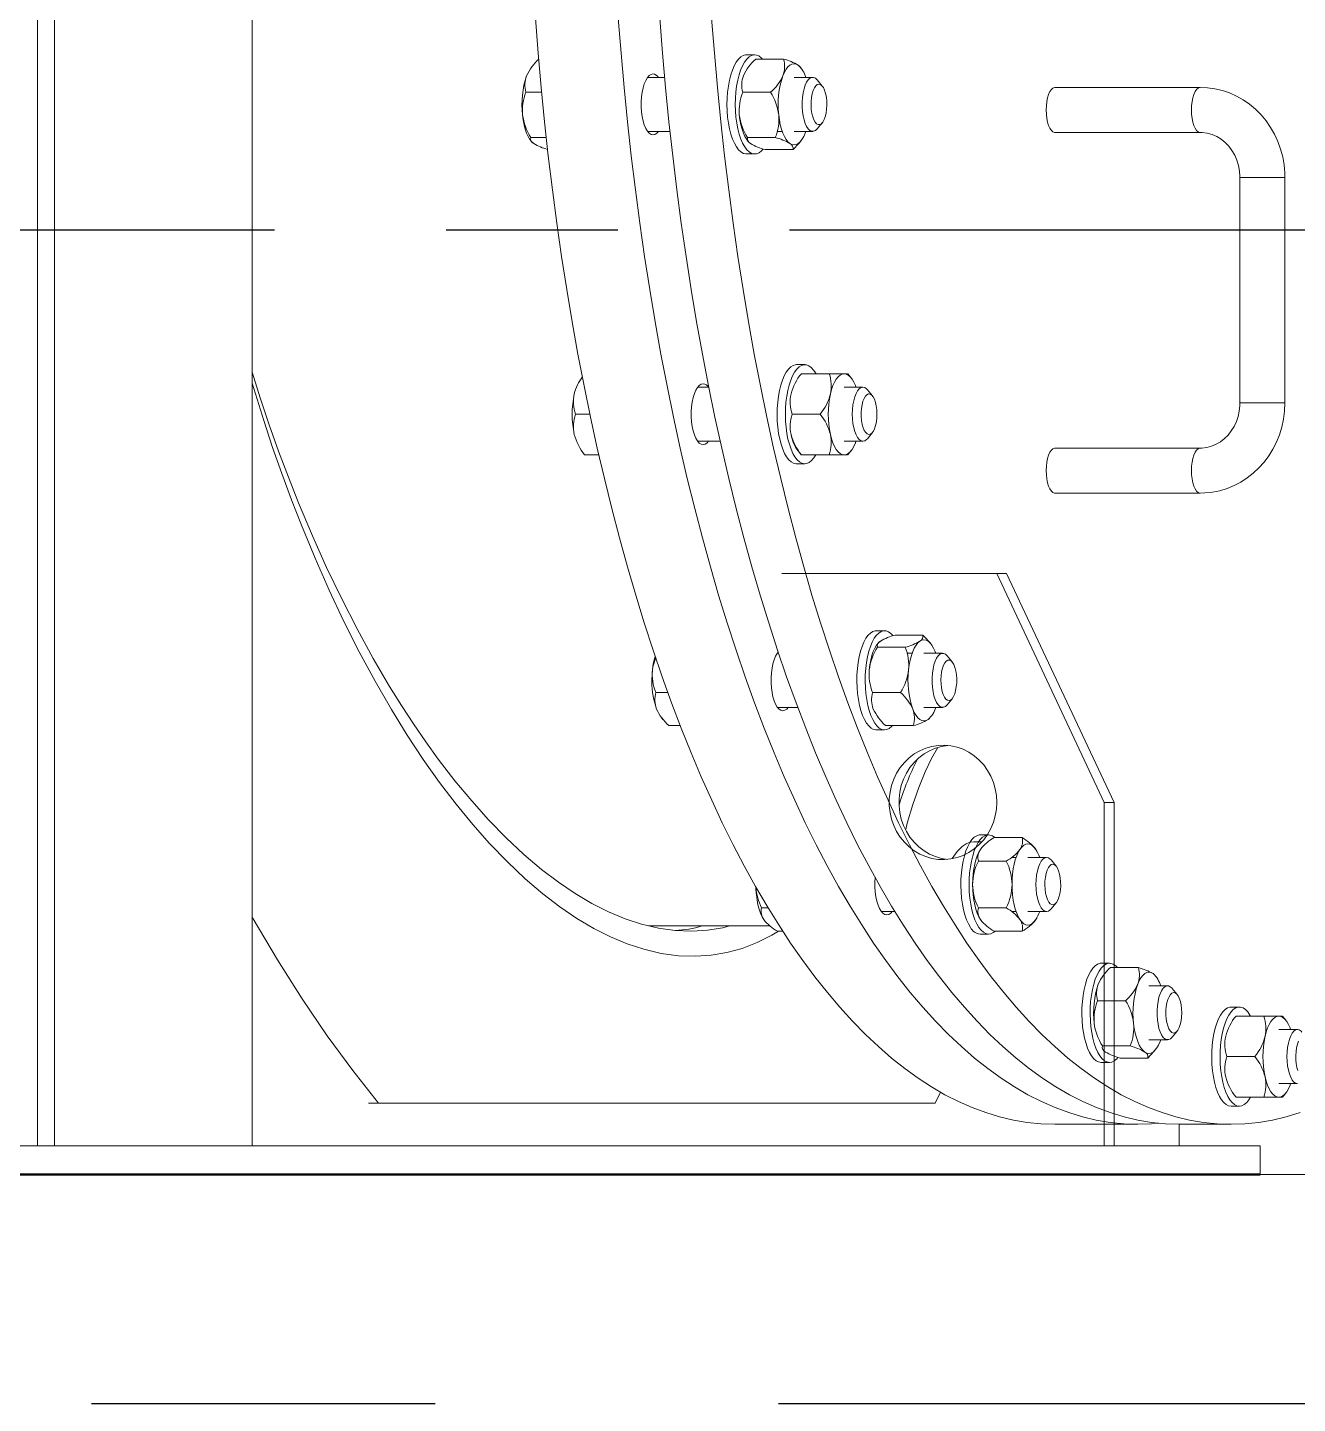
# Model space of a CAD drawing. Header units: inches. Extents: x 0 to 4731, y 0 to 1632.
# Drawn here: x 1241.56 to 1263.75, y 504.53 to 528.56 of the extents above; entities that cross this region are included whole.
import ezdxf

# ---------------------------------------------------------------- set-up
doc = ezdxf.new("R2010")
doc.units = ezdxf.units.IN
doc.header["$LTSCALE"] = 48
doc.header["$MEASUREMENT"] = 0
doc.linetypes.add('CENTER', pattern=[2, 1.25, -0.25, 0.25, -0.25])
doc.linetypes.add('PHANTOM2', pattern=[1.25, 0.625, -0.125, 0.125, -0.125, 0.125, -0.125])
for name, color, linetype, lineweight in [('AM_11', 92, 'PHANTOM2', 25), ('Equipment-AM_0', 7, 'Continuous', 50), ('Equipment-AM_7', 142, 'CENTER', 25), ('Process-AM_0', 7, 'Continuous', 50)]:
    doc.layers.add(name, color=color, linetype=linetype, lineweight=lineweight)

msp = doc.modelspace()

# ---------------------------------------------------------------- linework, layer by layer
at = {"layer": 'AM_11'}
msp.add_line((1194.680925, 504.530171), (1271.680925, 504.530171), dxfattribs=at)
at = {"layer": 'Equipment-AM_0', "lineweight": 18}
for p, q in [((1241.734212, 509.030171), (1241.734212, 652.530171)), ((1242.033203, 509.030171), (1242.033203, 652.530171)), ((1245.486133, 509.030171), (1245.486133, 652.530171)), ((1254.265281, 528.088168), (1254.120319, 528.088168)), ((1254.283443, 528.012436), (1254.770179, 528.012436)), ((1252.692582, 527.694468), (1252.394364, 527.694468)), ((1255.28001, 527.694468), (1254.953847, 527.694468)), ((1255.447499, 527.542852), (1255.358367, 527.649794)), ((1250.542386, 527.433816), (1250.270242, 527.433816)), ((1254.057358, 527.433816), (1254.544095, 527.433816)), ((1262.050121, 527.51836), (1259.513297, 527.51836)), ((1255.358367, 526.79426), (1255.447499, 526.901202)), ((1250.623381, 526.643407), (1250.352995, 526.643407)), ((1252.394364, 526.749586), (1252.786256, 526.749586)), ((1254.140111, 526.643407), (1254.626847, 526.643407)), ((1254.658945, 526.749586), (1254.747461, 526.749586)), ((1254.953847, 526.749586), (1255.28001, 526.749586)), ((1255.160233, 526.749586), (1255.149642, 526.720927)), ((1255.149642, 526.720927), (1255.158057, 526.749586)), ((1259.513297, 526.730958), (1262.050121, 526.730958)), ((1250.360629, 526.580377), (1250.369505, 526.569727)), ((1254.147745, 526.580377), (1254.158294, 526.56772)), ((1254.163689, 526.562785), (1254.193615, 526.537512)), ((1254.448949, 526.431618), (1254.935685, 526.431618)), ((1254.935685, 526.431618), (1255.036156, 526.539748)), ((1255.036941, 526.539053), (1255.071383, 526.580377)), ((1254.120319, 526.355885), (1254.265281, 526.355885)), ((1262.743631, 525.943557), (1262.743631, 522.006549)), ((1262.9835, 525.943557), (1262.743631, 525.943557)), ((1263.531032, 525.943557), (1262.9835, 525.943557)), ((1263.531032, 522.006549), (1263.531032, 525.943557)), ((1255.141245, 522.67584), (1254.996284, 522.67584)), ((1255.082294, 522.51836), (1255.56903, 522.51836)), ((1255.56903, 522.51836), (1255.829812, 522.51836)), ((1255.829812, 522.51836), (1255.886903, 522.51836)), ((1255.947347, 522.451348), (1255.891496, 522.51836)), ((1253.464792, 522.282139), (1253.270329, 522.282139)), ((1256.155975, 522.282139), (1255.829812, 522.282139)), ((1256.323464, 522.130523), (1256.234332, 522.237465)), ((1251.387336, 521.809698), (1251.135312, 521.809698)), ((1254.922428, 521.809698), (1255.409164, 521.809698)), ((1262.9835, 522.006549), (1262.743631, 522.006549)), ((1263.531032, 522.006549), (1262.9835, 522.006549)), ((1253.270329, 521.337257), (1253.664143, 521.337257)), ((1255.829812, 521.337257), (1256.155975, 521.337257)), ((1256.234332, 521.381931), (1256.323464, 521.488873)), ((1251.543011, 521.101037), (1251.295178, 521.101037)), ((1255.02371, 521.168048), (1255.079561, 521.101037)), ((1255.082294, 521.101037), (1255.56903, 521.101037)), ((1255.829812, 521.101037), (1255.56903, 521.101037)), ((1255.887968, 521.101037), (1255.829812, 521.101037)), ((1255.891496, 521.101037), (1255.947347, 521.168048)), ((1262.050121, 521.219147), (1259.513297, 521.219147)), ((1254.996284, 520.943557), (1255.141245, 520.943557)), ((1259.513297, 520.431745), (1262.050121, 520.431745)), ((1258.494884, 519.030171), (1254.738397, 519.030171)), ((1260.374126, 515.030171), (1258.494884, 519.030171)), ((1258.494884, 519.030171), (1258.665993, 519.030171)), ((1260.545235, 515.030171), (1258.665993, 519.030171)), ((1256.534703, 518.028168), (1256.389742, 518.028168)), ((1256.718371, 517.952435), (1257.205107, 517.952435)), ((1256.409534, 517.740646), (1256.89627, 517.740646)), ((1256.426044, 517.814326), (1256.417168, 517.803677)), ((1257.340805, 517.803677), (1257.305741, 517.845747)), ((1254.683677, 517.634467), (1254.663787, 517.634467)), ((1257.016884, 517.634467), (1256.927005, 517.634467)), ((1257.549433, 517.634467), (1257.22327, 517.634467)), ((1257.419065, 517.663126), (1257.429656, 517.634467)), ((1257.419065, 517.663126), (1257.426828, 517.634467)), ((1257.716922, 517.482851), (1257.62779, 517.589793)), ((1252.748183, 516.950237), (1252.539665, 516.950237)), ((1256.326781, 516.950237), (1256.813517, 516.950237)), ((1257.62779, 516.73426), (1257.716922, 516.841201)), ((1252.630051, 516.520376), (1252.664165, 516.479446)), ((1254.663787, 516.689585), (1255.018693, 516.689585)), ((1257.22327, 516.689585), (1257.549433, 516.689585)), ((1252.965546, 516.371617), (1252.765749, 516.371617)), ((1256.389742, 516.295885), (1256.534703, 516.295885)), ((1256.552866, 516.371617), (1257.039602, 516.371617)), ((1260.374126, 515.030171), (1260.545235, 515.030171)), ((1260.374126, 509.030171), (1260.374126, 515.030171)), ((1260.545235, 509.030171), (1260.545235, 515.030171)), ((1258.092075, 514.342671), (1258.028965, 514.334577)), ((1258.237601, 514.342671), (1258.092075, 514.342671)), ((1258.350693, 514.461884), (1258.205732, 514.461884)), ((1258.451609, 514.414034), (1258.938345, 514.414034)), ((1258.174712, 514.004888), (1258.661449, 514.004888)), ((1258.832874, 514.068183), (1258.752482, 514.068183)), ((1259.365423, 514.068183), (1259.03926, 514.068183)), ((1259.532912, 513.916567), (1259.44378, 514.023509)), ((1254.502127, 513.186596), (1254.387596, 513.186596)), ((1258.174712, 513.186596), (1258.661449, 513.186596)), ((1259.44378, 513.167976), (1259.532912, 513.274917)), ((1256.479777, 513.123301), (1256.715051, 513.123301)), ((1258.752917, 513.123301), (1258.832874, 513.123301)), ((1259.03926, 513.123301), (1259.365423, 513.123301)), ((1252.415049, 512.87269), (1254.531713, 512.87269)), ((1254.758797, 512.777451), (1254.664492, 512.777451)), ((1258.205732, 512.729601), (1258.350693, 512.729601)), ((1258.451609, 512.777451), (1258.938345, 512.777451)), ((1260.465459, 512.220024), (1260.320497, 512.220024)), ((1260.483621, 512.144292), (1260.970357, 512.144292)), ((1261.225691, 512.038397), (1261.262707, 512.005663)), ((1261.271561, 511.995533), (1261.262943, 512.005873)), ((1261.480188, 511.826323), (1261.154025, 511.826323)), ((1261.647677, 511.674708), (1261.558545, 511.781649)), ((1260.257536, 511.565672), (1260.744272, 511.565672)), ((1262.734881, 511.455368), (1262.58992, 511.455368)), ((1262.67593, 511.297887), (1263.162667, 511.297887)), ((1263.162667, 511.297887), (1263.423448, 511.297887)), ((1263.423448, 511.297887), (1263.482748, 511.297887)), ((1263.540983, 511.230876), (1263.485132, 511.297887)), ((1261.558545, 510.926116), (1261.647677, 511.033057)), ((1263.749611, 511.061667), (1263.423448, 511.061667)), ((1260.340289, 510.775263), (1260.827025, 510.775263)), ((1261.154025, 510.881442), (1261.480188, 510.881442)), ((1261.360411, 510.881442), (1261.34982, 510.852783)), ((1261.359667, 510.881442), (1261.34982, 510.852783)), ((1260.649126, 510.563473), (1261.135863, 510.563473)), ((1261.234326, 510.671647), (1261.135863, 510.563473)), ((1261.236296, 510.669922), (1261.271561, 510.712232)), ((1262.516064, 510.589226), (1263.0028, 510.589226)), ((1260.320497, 510.487741), (1260.465459, 510.487741)), ((1263.423448, 510.116785), (1263.749611, 510.116785)), ((1247.694804, 509.778202), (1247.520094, 509.778202)), ((1247.694804, 509.778202), (1257.419796, 509.778202)), ((1257.509847, 509.97021), (1257.419796, 509.778202)), ((1262.67593, 509.880564), (1263.162667, 509.880564)), ((1263.162667, 509.880564), (1263.423448, 509.880564)), ((1263.423448, 509.880564), (1263.482748, 509.880564)), ((1263.485132, 509.880564), (1263.540983, 509.947576)), ((1262.58992, 509.723084), (1262.734881, 509.723084)), ((1259.50949, 509.408123), (1260.959104, 509.408123)), ((1261.680705, 509.408125), (1261.680705, 509.030171)), ((1261.683911, 509.408123), (1262.58992, 509.408123)), ((1141.680925, 509.030171), (1263.097395, 509.030171)), ((1263.097395, 508.530171), (1263.097395, 509.030171)), ((1271.680925, 508.530171), (1263.097395, 508.530171))]:
    msp.add_line(p, q, dxfattribs=at)
at = {"layer": 'Equipment-AM_0', "lineweight": 18, "flags": 128}
for points in [[(1259.50949, 509.408123), (1259.26788, 509.416218), (1259.026436, 509.440497), (1258.785323, 509.480942), (1258.544706, 509.537527), (1258.30475, 509.610213), (1258.06562, 509.69895), (1257.82748, 509.803677), (1257.590492, 509.924322), (1257.35482, 510.060802), (1257.120624, 510.213025), (1256.888066, 510.380886), (1256.657304, 510.564269), (1256.428496, 510.763049), (1256.201801, 510.97709), (1255.977372, 511.206245), (1255.755364, 511.450357), (1255.535929, 511.709258), (1255.319217, 511.982772), (1255.105377, 512.270711), (1254.894556, 512.572878), (1254.686897, 512.889064), (1254.482543, 513.219055), (1254.281635, 513.562623), (1254.084309, 513.919533), (1253.890702, 514.289541), (1253.700945, 514.672392), (1253.51517, 515.067825), (1253.333502, 515.475569), (1253.156067, 515.895343), (1252.982987, 516.326861), (1252.81438, 516.769826), (1252.650361, 517.223936), (1252.491043, 517.688878), (1252.336535, 518.164335), (1252.186943, 518.649979), (1252.042369, 519.14548), (1251.902913, 519.650496), (1251.76867, 520.164682), (1251.639733, 520.687685), (1251.516189, 521.219147), (1251.398123, 521.758704), (1251.285616, 522.305986), (1251.178746, 522.860617), (1251.077585, 523.422218), (1250.982203, 523.990405), (1250.892665, 524.564786), (1250.809032, 525.144969), (1250.731363, 525.730557), (1250.659709, 526.321147), (1250.594121, 526.916335), (1250.534643, 527.515713), (1250.481316, 528.118871), (1250.434176, 528.725394)], [(1261.321508, 509.426339), (1261.200714, 509.416218), (1260.959104, 509.408123), (1260.717494, 509.416218), (1260.47605, 509.440497), (1260.234937, 509.480942), (1259.99432, 509.537527), (1259.754364, 509.610213), (1259.515234, 509.69895), (1259.277094, 509.803677), (1259.040106, 509.924322), (1258.804434, 510.060802), (1258.570238, 510.213025), (1258.33768, 510.380886), (1258.106918, 510.564269), (1257.87811, 510.763049), (1257.651415, 510.97709), (1257.426986, 511.206245), (1257.204978, 511.450357), (1256.985543, 511.709258), (1256.768831, 511.982772), (1256.554991, 512.270711), (1256.344169, 512.572878), (1256.136511, 512.889064), (1255.932157, 513.219055), (1255.731249, 513.562623), (1255.533923, 513.919533), (1255.340316, 514.289541), (1255.150559, 514.672392), (1254.964784, 515.067825), (1254.783116, 515.475569), (1254.605681, 515.895343), (1254.432601, 516.326861), (1254.263994, 516.769826), (1254.099975, 517.223936), (1253.940656, 517.688878), (1253.786149, 518.164335), (1253.636557, 518.649979), (1253.491983, 519.14548), (1253.352527, 519.650496), (1253.218284, 520.164682), (1253.089347, 520.687685), (1252.965803, 521.219147), (1252.847737, 521.758704), (1252.73523, 522.305986), (1252.62836, 522.860617), (1252.527199, 523.422218), (1252.431817, 523.990405), (1252.342279, 524.564786), (1252.258646, 525.144969), (1252.180977, 525.730557), (1252.109323, 526.321147), (1252.043735, 526.916335), (1251.984257, 527.515713), (1251.93093, 528.118871), (1251.88379, 528.725394)], [(1252.608597, 528.725394), (1252.655737, 528.118871), (1252.709064, 527.515713), (1252.768542, 526.916335), (1252.83413, 526.321147), (1252.905784, 525.730557), (1252.983453, 525.144969), (1253.067086, 524.564786), (1253.156624, 523.990405), (1253.252006, 523.422218), (1253.353167, 522.860617), (1253.460037, 522.305986), (1253.572544, 521.758704), (1253.69061, 521.219147), (1253.814154, 520.687685), (1253.943091, 520.164682), (1254.077334, 519.650496), (1254.21679, 519.14548), (1254.361363, 518.649979), (1254.510955, 518.164335), (1254.665463, 517.688878), (1254.824782, 517.223936), (1254.9888, 516.769826), (1255.157408, 516.326861), (1255.330488, 515.895343), (1255.507923, 515.475569), (1255.689591, 515.067825), (1255.875366, 514.672392), (1256.065123, 514.289541), (1256.25873, 513.919533), (1256.456056, 513.562623), (1256.656964, 513.219055), (1256.861318, 512.889064), (1257.068976, 512.572878), (1257.279798, 512.270711), (1257.493638, 511.982772), (1257.71035, 511.709258), (1257.929785, 511.450357), (1258.151793, 511.206245), (1258.376222, 510.97709), (1258.602917, 510.763049), (1258.831725, 510.564269), (1259.062487, 510.380886), (1259.295045, 510.213025), (1259.529241, 510.060802), (1259.764913, 509.924322), (1260.001901, 509.803677), (1260.240041, 509.69895), (1260.479171, 509.610213), (1260.719127, 509.537527), (1260.959744, 509.480942), (1261.200857, 509.440497), (1261.442301, 509.416218), (1261.683911, 509.408123)], [(1253.514606, 528.725394), (1253.561745, 528.118871), (1253.615073, 527.515713), (1253.674551, 526.916335), (1253.740139, 526.321147), (1253.811793, 525.730557), (1253.889462, 525.144969), (1253.973095, 524.564786), (1254.062633, 523.990405), (1254.158015, 523.422218), (1254.259176, 522.860617), (1254.366046, 522.305986), (1254.478553, 521.758704), (1254.596619, 521.219147), (1254.720163, 520.687685), (1254.8491, 520.164682), (1254.983343, 519.650496), (1255.122799, 519.14548), (1255.267372, 518.649979), (1255.416964, 518.164335), (1255.571472, 517.688878), (1255.73079, 517.223936), (1255.894809, 516.769826), (1256.063417, 516.326861), (1256.236497, 515.895343), (1256.413932, 515.475569), (1256.595599, 515.067825), (1256.781375, 514.672392), (1256.971131, 514.289541), (1257.164739, 513.919533), (1257.362064, 513.562623), (1257.562973, 513.219055), (1257.767326, 512.889064), (1257.974985, 512.572878), (1258.185807, 512.270711), (1258.399647, 511.982772), (1258.616359, 511.709258), (1258.835794, 511.450357), (1259.057802, 511.206245), (1259.28223, 510.97709), (1259.508926, 510.763049), (1259.737733, 510.564269), (1259.968495, 510.380886), (1260.201054, 510.213025), (1260.43525, 510.060802), (1260.670922, 509.924322), (1260.90791, 509.803677), (1261.14605, 509.69895), (1261.38518, 509.610213), (1261.625136, 509.537527), (1261.865753, 509.480942), (1262.106866, 509.440497), (1262.34831, 509.416218), (1262.58992, 509.408123), (1262.83153, 509.416218), (1263.072974, 509.440497), (1263.314087, 509.480942), (1263.554704, 509.537527), (1263.794659, 509.610213)], [(1254.120319, 528.088168), (1254.107665, 528.087563), (1254.064522, 528.076315), (1254.022295, 528.05104), (1253.981677, 528.012153), (1253.943337, 527.960292), (1253.907902, 527.896309), (1253.875955, 527.821254), (1253.84802, 527.736359), (1253.824557, 527.643019), (1253.80595, 527.542767), (1253.792505, 527.437248), (1253.784443, 527.328195), (1253.781895, 527.217399), (1253.784905, 527.106679), (1253.793422, 526.997853)], [(1254.403676, 528.012436), (1254.380463, 528.03646), (1254.338824, 528.06747), (1254.295977, 528.084598), (1254.252626, 528.087563), (1254.209483, 528.076315), (1254.167256, 528.05104), (1254.126639, 528.012153), (1254.088298, 527.960292), (1254.052863, 527.896309), (1254.020916, 527.821254), (1253.992982, 527.736359), (1253.969518, 527.643019), (1253.950911, 527.542767), (1253.937466, 527.437248), (1253.929404, 527.328195), (1253.926857, 527.217399), (1253.929867, 527.106679), (1253.938384, 526.997853)], [(1254.758052, 527.723126), (1254.785284, 527.784246), (1254.815399, 527.835746), (1254.847884, 527.876745), (1254.882181, 527.906541), (1254.917705, 527.924625), (1254.953847, 527.930688), (1254.989989, 527.924625), (1255.025513, 527.906541)], [(1252.584643, 526.749586), (1252.556935, 526.719329), (1252.523685, 526.69778), (1252.489503, 526.690531), (1252.455322, 526.69778), (1252.422072, 526.719329), (1252.390663, 526.75459), (1252.361949, 526.802602), (1252.336714, 526.862054), (1252.315647, 526.931326), (1252.299323, 527.008527), (1252.288186, 527.091552), (1252.282541, 527.178136), (1252.282541, 527.265917), (1252.288186, 527.352501), (1252.299323, 527.435526), (1252.315647, 527.512728), (1252.336714, 527.581999), (1252.361949, 527.641452), (1252.390663, 527.689464), (1252.422072, 527.724725), (1252.455322, 527.746274), (1252.489503, 527.753523), (1252.489503, 527.753523)], [(1255.101703, 527.09975), (1255.096115, 527.180851), (1255.096115, 527.263203), (1255.101703, 527.344303), (1255.112708, 527.421689), (1255.128797, 527.493008), (1255.14948, 527.556093), (1255.17413, 527.609028), (1255.201996, 527.650204), (1255.232233, 527.67837), (1255.263922, 527.69267), (1255.296099, 527.69267), (1255.327788, 527.67837), (1255.358025, 527.650204), (1255.358367, 527.649794)], [(1255.255001, 527.130319), (1255.264951, 527.063301), (1255.27997, 527.00278), (1255.29944, 526.951236), (1255.322567, 526.910778), (1255.348402, 526.883062), (1255.375889, 526.869224), (1255.403901, 526.869829), (1255.431292, 526.884854), (1255.45694, 526.913682), (1255.479797, 526.955134), (1255.498924, 527.007513), (1255.513541, 527.068674), (1255.523048, 527.136113), (1255.527056, 527.207069), (1255.525401, 527.278638), (1255.518151, 527.347889), (1255.505602, 527.411988), (1255.488268, 527.468309), (1255.46686, 527.514548), (1255.442253, 527.54881), (1255.415455, 527.569694), (1255.387562, 527.576345), (1255.359718, 527.56849), (1255.333061, 527.54645), (1255.308684, 527.511129), (1255.287583, 527.463971), (1255.270624, 527.406909), (1255.2585, 527.342277), (1255.251708, 527.272723), (1255.250525, 527.201092), (1255.255001, 527.130319)], [(1259.513297, 527.51836), (1259.505977, 527.517914), (1259.47703, 527.507262), (1259.449393, 527.482782), (1259.424066, 527.445358), (1259.401964, 527.396344), (1259.383886, 527.33751), (1259.370485, 527.270983), (1259.362245, 527.199167), (1259.359466, 527.124659)], [(1262.050108, 527.51836), (1262.042802, 527.517914), (1262.013854, 527.507262), (1261.986217, 527.482782), (1261.96089, 527.445358), (1261.938788, 527.396344), (1261.92071, 527.33751), (1261.907309, 527.270983), (1261.89907, 527.199167), (1261.89629, 527.124659)], [(1263.531032, 525.943557), (1263.528967, 526.026758), (1263.516078, 526.166931), (1263.491455, 526.305418), (1263.455278, 526.441072), (1263.407821, 526.572791), (1263.349451, 526.699503), (1263.280632, 526.820171), (1263.201918, 526.933804), (1263.11395, 527.039471), (1263.017455, 527.136307), (1262.913233, 527.223525), (1262.802152, 527.300427), (1262.685136, 527.366406), (1262.563154, 527.420959), (1262.437206, 527.463681), (1262.308313, 527.494272), (1262.177507, 527.51253), (1262.050121, 527.51836)], [(1255.358367, 526.79426), (1255.358025, 526.79385), (1255.327788, 526.765684), (1255.296099, 526.751384), (1255.263922, 526.751384), (1255.232233, 526.765684), (1255.201996, 526.79385), (1255.17413, 526.835026), (1255.14948, 526.887961), (1255.128797, 526.951046), (1255.112708, 527.022365), (1255.101703, 527.09975)], [(1259.359466, 527.124659), (1259.362245, 527.050151), (1259.370485, 526.978335), (1259.383886, 526.911808), (1259.401964, 526.852974), (1259.424066, 526.80396), (1259.449393, 526.766536), (1259.47703, 526.742056), (1259.505977, 526.731404), (1259.513297, 526.730958)], [(1261.89629, 527.124659), (1261.89907, 527.050151), (1261.907309, 526.978335), (1261.92071, 526.911808), (1261.938788, 526.852974), (1261.96089, 526.80396), (1261.986217, 526.766536), (1262.013854, 526.742056), (1262.042802, 526.731404), (1262.050056, 526.730958)], [(1250.210703, 527.038612), (1250.222346, 526.950834), (1250.238365, 526.867696), (1250.258488, 526.790621), (1250.282369, 526.720927), (1250.3096, 526.659808), (1250.339716, 526.608308), (1250.372201, 526.567309), (1250.406498, 526.537512)], [(1253.793422, 526.997853), (1253.807307, 526.892708), (1253.826332, 526.79297), (1253.850183, 526.700277), (1253.878471, 526.616151), (1253.910729, 526.541974), (1253.946429, 526.478964), (1253.984984, 526.428154), (1254.025762, 526.39038), (1254.068092, 526.366261), (1254.111279, 526.356194), (1254.120319, 526.355885)], [(1253.938384, 526.997853), (1253.952269, 526.892708), (1253.971293, 526.79297), (1253.995145, 526.700277), (1254.023432, 526.616151), (1254.055691, 526.541974), (1254.09139, 526.478964), (1254.129946, 526.428154), (1254.170723, 526.39038), (1254.213053, 526.366261), (1254.256241, 526.356194), (1254.299577, 526.360344), (1254.34235, 526.378643), (1254.383857, 526.41079), (1254.413595, 526.44349)], [(1253.99782, 527.038612), (1254.009462, 526.950834), (1254.025482, 526.867696), (1254.045604, 526.790621), (1254.069485, 526.720927), (1254.096717, 526.659808), (1254.126833, 526.608308), (1254.147745, 526.580377)], [(1254.686386, 527.038612), (1254.698029, 526.950834), (1254.714048, 526.867696), (1254.734171, 526.790621), (1254.758052, 526.720927), (1254.785284, 526.659808), (1254.815399, 526.608308), (1254.847884, 526.567309), (1254.882181, 526.537512)], [(1255.149642, 526.720927), (1255.122411, 526.659808), (1255.092295, 526.608308), (1255.059811, 526.567309), (1255.025513, 526.537512), (1254.989989, 526.519428), (1254.953847, 526.513365), (1254.917705, 526.519428), (1254.882181, 526.537512)], [(1262.050121, 526.730958), (1262.085675, 526.729916), (1262.172098, 526.71861), (1262.25681, 526.694974), (1262.338192, 526.659448), (1262.414841, 526.612737), (1262.485558, 526.555715), (1262.549314, 526.489361), (1262.605215, 526.414739), (1262.652471, 526.333001), (1262.690406, 526.245391), (1262.718463, 526.153246), (1262.736232, 526.057979), (1262.74334, 525.966309), (1262.743631, 525.943557)], [(1253.824094, 512.87269), (1253.707207, 512.84114), (1253.440625, 512.797341), (1253.169507, 512.780398), (1252.879775, 512.791585), (1252.585656, 512.832406), (1252.287837, 512.902728), (1252.001808, 512.996795), (1251.713124, 513.117245), (1251.422433, 513.263799), (1251.130106, 513.436307), (1250.836535, 513.634527), (1250.542411, 513.858031), (1250.23339, 514.119724), (1249.924707, 514.408707), (1249.617199, 514.724329), (1249.321798, 515.054147), (1249.028445, 515.408134), (1248.737908, 515.785576), (1248.520496, 516.086179), (1248.30522, 516.399736), (1248.09551, 516.721031), (1247.888361, 517.05444), (1247.600986, 517.544896), (1247.319763, 518.058474), (1247.045575, 518.594086), (1246.788143, 519.13148), (1246.538311, 519.688382), (1246.296843, 520.263699), (1246.12017, 520.710505), (1245.948812, 521.167191), (1245.785524, 521.626177), (1245.627856, 522.094084), (1245.486133, 522.544201)], [(1254.996284, 522.67584), (1254.981823, 522.675049), (1254.938704, 522.663212), (1254.89653, 522.63736), (1254.855994, 522.597918), (1254.817762, 522.545533), (1254.782462, 522.481066), (1254.750672, 522.405575), (1254.722915, 522.3203), (1254.699647, 522.226641), (1254.681249, 522.126135), (1254.668025, 522.020434), (1254.66019, 521.911273), (1254.657874, 521.800443), (1254.661115, 521.689766), (1254.669859, 521.581058), (1254.683964, 521.476104), (1254.703196, 521.376627)], [(1255.335828, 522.51836), (1255.331889, 522.525338), (1255.294566, 522.581856), (1255.254726, 522.625695), (1255.213023, 522.656135), (1255.170141, 522.672677), (1255.126784, 522.675049), (1255.083665, 522.663212), (1255.041491, 522.63736), (1255.000956, 522.597918), (1254.962724, 522.545533), (1254.927423, 522.481066), (1254.895633, 522.405575), (1254.867876, 522.3203), (1254.844608, 522.226641), (1254.826211, 522.126135), (1254.812986, 522.020434), (1254.805152, 521.911273), (1254.802836, 521.800443), (1254.806077, 521.689766), (1254.814821, 521.581058), (1254.828925, 521.476104), (1254.848157, 521.376627)], [(1255.590013, 522.164029), (1255.610135, 522.241104), (1255.634017, 522.310798), (1255.661248, 522.371917), (1255.691364, 522.423417), (1255.723848, 522.464416), (1255.758146, 522.494213), (1255.793669, 522.512297), (1255.829812, 522.51836)], [(1255.829812, 522.51836), (1255.865954, 522.512297), (1255.901478, 522.494213), (1255.935775, 522.464416), (1255.96826, 522.423417), (1255.998375, 522.371917), (1256.025607, 522.310798), (1256.036198, 522.282139)], [(1254.679886, 512.777451), (1254.568081, 512.708342), (1254.311119, 512.580144), (1254.048697, 512.479205), (1253.781004, 512.405681), (1253.508294, 512.359614), (1253.231103, 512.341103), (1252.934842, 512.351455), (1252.634272, 512.392336), (1252.330114, 512.463647), (1252.040744, 512.558589), (1251.748892, 512.680333), (1251.455219, 512.828619), (1251.160104, 513.003323), (1250.863947, 513.204215), (1250.567457, 513.430874), (1250.255924, 513.69666), (1249.944992, 513.990331), (1249.63552, 514.31122), (1249.341565, 514.643074), (1249.049887, 514.999114), (1248.761249, 515.378618), (1248.47613, 515.781226), (1248.195003, 516.206506), (1247.918626, 516.653611), (1247.633984, 517.146271), (1247.355666, 517.661987), (1247.084527, 518.199643), (1246.830793, 518.737491), (1246.584701, 519.294612), (1246.346977, 519.869896), (1246.173131, 520.316459), (1246.004563, 520.772741), (1245.843947, 521.231227), (1245.688882, 521.698469), (1245.486133, 522.352043)], [(1253.460607, 521.337257), (1253.432899, 521.307), (1253.39965, 521.285451), (1253.365468, 521.278202), (1253.331286, 521.285451), (1253.298037, 521.307), (1253.266627, 521.342261), (1253.237913, 521.390273), (1253.212679, 521.449726), (1253.191612, 521.518997), (1253.175287, 521.596199), (1253.164151, 521.679224), (1253.158505, 521.765808), (1253.158505, 521.853589), (1253.164151, 521.940173), (1253.175287, 522.023198), (1253.191612, 522.100399), (1253.212679, 522.169671), (1253.237913, 522.229123), (1253.266627, 522.277135), (1253.298037, 522.312396), (1253.331286, 522.333945), (1253.365468, 522.341194), (1253.365468, 522.341194)], [(1255.996109, 521.573478), (1255.98251, 521.648114), (1255.974182, 521.72766), (1255.971377, 521.809698), (1255.974182, 521.891737), (1255.98251, 521.971283), (1255.996109, 522.045919), (1256.014565, 522.113377), (1256.037318, 522.171609), (1256.063676, 522.218844), (1256.092839, 522.253648), (1256.12392, 522.274962), (1256.155975, 522.282139), (1256.18803, 522.274962), (1256.219111, 522.253648), (1256.234332, 522.237465)], [(1256.144796, 521.632533), (1256.161185, 521.574389), (1256.181812, 521.525879), (1256.205832, 521.488988), (1256.232262, 521.465228), (1256.26002, 521.45557), (1256.287969, 521.46041), (1256.314965, 521.47955), (1256.339904, 521.512206), (1256.361763, 521.557042), (1256.379649, 521.612221), (1256.392828, 521.675485), (1256.400761, 521.744244), (1256.403124, 521.815683), (1256.39982, 521.886876), (1256.390983, 521.95491), (1256.376977, 522.016999), (1256.358374, 522.070601), (1256.335935, 522.113522), (1256.31058, 522.144004), (1256.283346, 522.160799), (1256.255349, 522.163221), (1256.227735, 522.151169), (1256.201633, 522.125137), (1256.178114, 522.086191), (1256.158139, 522.035926), (1256.142527, 521.976399), (1256.131916, 521.910047), (1256.126741, 521.839586), (1256.127214, 521.767903), (1256.133316, 521.69793), (1256.144796, 521.632533)], [(1262.743631, 522.006549), (1262.742535, 521.962424), (1262.732453, 521.866101), (1262.712005, 521.77204), (1262.681586, 521.681726), (1262.641741, 521.596503), (1262.593149, 521.517605), (1262.536594, 521.446138), (1262.472929, 521.38307), (1262.403042, 521.329242), (1262.327836, 521.285382), (1262.248222, 521.252141), (1262.165157, 521.23012), (1262.079708, 521.219868), (1262.050121, 521.219147)], [(1262.050121, 520.431745), (1262.131771, 520.434138), (1262.262716, 520.448036), (1262.391912, 520.474208), (1262.518345, 520.512431), (1262.641053, 520.562401), (1262.759099, 520.623733), (1262.871579, 520.695964), (1262.977621, 520.778547), (1263.076397, 520.87086), (1263.167126, 520.972201), (1263.249081, 521.081794), (1263.321601, 521.19879), (1263.384091, 521.322278), (1263.436037, 521.45129), (1263.477005, 521.584808), (1263.506649, 521.721773), (1263.52471, 521.861098), (1263.531032, 522.006549)], [(1256.234332, 521.381931), (1256.219111, 521.365749), (1256.18803, 521.344435), (1256.155975, 521.337257), (1256.12392, 521.344435), (1256.092839, 521.365749), (1256.063676, 521.400552), (1256.037318, 521.447787), (1256.014565, 521.506019), (1255.996109, 521.573478)], [(1254.703196, 521.376627), (1254.727241, 521.284262), (1254.755703, 521.200525), (1254.788116, 521.12679), (1254.823947, 521.064268), (1254.862608, 521.013986), (1254.903464, 520.97677), (1254.945843, 520.953231), (1254.989051, 520.943754), (1254.996284, 520.943557)], [(1254.848157, 521.376627), (1254.872202, 521.284262), (1254.900665, 521.200525), (1254.933078, 521.12679), (1254.968909, 521.064268), (1255.007569, 521.013986), (1255.048425, 520.97677), (1255.090805, 520.953231), (1255.134013, 520.943754), (1255.17734, 520.948497), (1255.220074, 520.96738), (1255.261513, 521.000094), (1255.300978, 521.046102), (1255.335828, 521.101037)], [(1255.590013, 521.455368), (1255.610135, 521.378293), (1255.634017, 521.308599), (1255.661248, 521.247479), (1255.691364, 521.195979), (1255.723848, 521.15498), (1255.758146, 521.125184), (1255.793669, 521.1071), (1255.829812, 521.101037)], [(1256.036198, 521.337257), (1256.025607, 521.308599), (1255.998375, 521.247479), (1255.96826, 521.195979), (1255.935775, 521.15498), (1255.901478, 521.125184), (1255.865954, 521.1071), (1255.829812, 521.101037)], [(1259.359466, 520.825446), (1259.362245, 520.899955), (1259.370485, 520.97177), (1259.383886, 521.038297), (1259.401964, 521.097131), (1259.424066, 521.146145), (1259.449393, 521.183569), (1259.47703, 521.208049), (1259.505977, 521.218701), (1259.513297, 521.219147)], [(1261.89629, 520.825446), (1261.89907, 520.899955), (1261.907309, 520.97177), (1261.92071, 521.038297), (1261.938788, 521.097131), (1261.96089, 521.146145), (1261.986217, 521.183569), (1262.013854, 521.208049), (1262.042802, 521.218701), (1262.050055, 521.219147)], [(1259.513297, 520.431745), (1259.505977, 520.432191), (1259.47703, 520.442843), (1259.449393, 520.467323), (1259.424066, 520.504747), (1259.401964, 520.553762), (1259.383886, 520.612596), (1259.370485, 520.679122), (1259.362245, 520.750938), (1259.359466, 520.825446)], [(1262.050103, 520.431745), (1262.042802, 520.432191), (1262.013854, 520.442843), (1261.986217, 520.467323), (1261.96089, 520.504747), (1261.938788, 520.553762), (1261.92071, 520.612596), (1261.907309, 520.679122), (1261.89907, 520.750938), (1261.89629, 520.825446)], [(1256.389742, 518.028168), (1256.373475, 518.027167), (1256.330381, 518.01474), (1256.288262, 517.988312), (1256.247809, 517.948316), (1256.209687, 517.89541), (1256.174521, 517.830461), (1256.14289, 517.754536), (1256.115311, 517.668883), (1256.092239, 517.574907), (1256.074051, 517.474151), (1256.061048, 517.368271), (1256.053441, 517.259003), (1256.051357, 517.148144), (1256.054829, 517.037512), (1256.0638, 516.928925), (1256.078123, 516.824166), (1256.097562, 516.724954), (1256.1218, 516.632919), (1256.150437, 516.549572)], [(1256.680767, 517.943346), (1256.646479, 517.979563), (1256.604713, 518.009433), (1256.561797, 518.025388), (1256.518436, 518.027167), (1256.475342, 518.01474), (1256.433223, 517.988312), (1256.392771, 517.948316), (1256.354648, 517.89541), (1256.319483, 517.830461), (1256.287851, 517.754536), (1256.260272, 517.668883), (1256.2372, 517.574907), (1256.219013, 517.474151), (1256.206009, 517.368271), (1256.198403, 517.259003), (1256.196318, 517.148144), (1256.19979, 517.037512), (1256.208761, 516.928925), (1256.223084, 516.824166), (1256.242524, 516.724954), (1256.266761, 516.632919), (1256.295398, 516.549572)], [(1257.205107, 517.952435), (1257.263607, 517.893295), (1257.304064, 517.844355)], [(1256.267242, 517.345441), (1256.278885, 517.433219), (1256.294904, 517.516357), (1256.315027, 517.593432), (1256.338908, 517.663126), (1256.36614, 517.724245), (1256.396255, 517.775745), (1256.42874, 517.816744), (1256.463037, 517.846541)], [(1256.955809, 517.345441), (1256.967451, 517.433219), (1256.983471, 517.516357), (1257.003593, 517.593432), (1257.027475, 517.663126), (1257.054706, 517.724245), (1257.084822, 517.775745), (1257.117306, 517.816744), (1257.151604, 517.846541)], [(1257.151604, 517.846541), (1257.187128, 517.864625), (1257.22327, 517.870688), (1257.259412, 517.864625), (1257.294936, 517.846541), (1257.329233, 517.816744), (1257.361718, 517.775745), (1257.391833, 517.724245), (1257.419065, 517.663126)], [(1252.536252, 517.56237), (1252.487034, 517.395069), (1252.480126, 517.345441)], [(1254.854065, 516.689585), (1254.826357, 516.659328), (1254.793108, 516.637779), (1254.758926, 516.63053), (1254.724744, 516.637779), (1254.691495, 516.659328), (1254.660085, 516.69459), (1254.631371, 516.742601), (1254.606137, 516.802054), (1254.58507, 516.871326), (1254.568746, 516.948527), (1254.557609, 517.031552), (1254.551963, 517.118136), (1254.551963, 517.205917), (1254.557609, 517.292501), (1254.568746, 517.375526), (1254.58507, 517.452727), (1254.606137, 517.521999), (1254.631371, 517.581451), (1254.660085, 517.629463), (1254.677971, 517.651476)], [(1257.418903, 516.82796), (1257.39822, 516.891045), (1257.382131, 516.962364), (1257.371126, 517.03975), (1257.365538, 517.12085), (1257.365538, 517.203202), (1257.371126, 517.284303), (1257.382131, 517.361689), (1257.39822, 517.433007), (1257.418903, 517.496093), (1257.443552, 517.549027), (1257.471419, 517.590203), (1257.501656, 517.618369), (1257.533344, 517.63267), (1257.565522, 517.63267), (1257.59721, 517.618369), (1257.627447, 517.590203), (1257.62779, 517.589793)], [(1257.560256, 516.911477), (1257.581967, 516.86617), (1257.606797, 516.832976), (1257.633729, 516.813253), (1257.661661, 516.807809), (1257.68945, 516.816867), (1257.715957, 516.840056), (1257.740098, 516.876426), (1257.760884, 516.924488), (1257.777465, 516.982276), (1257.78916, 517.047422), (1257.795493, 517.117261), (1257.796202, 517.188932), (1257.79126, 517.259501), (1257.780869, 517.32608), (1257.765453, 517.385943), (1257.745645, 517.436638), (1257.722255, 517.476091), (1257.696241, 517.502686), (1257.668667, 517.515334), (1257.640663, 517.513518), (1257.613375, 517.497312), (1257.58792, 517.467379), (1257.565341, 517.424945), (1257.546561, 517.371747), (1257.53235, 517.309963), (1257.52329, 517.242122), (1257.51975, 517.171003), (1257.521878, 517.099515), (1257.529584, 517.030588), (1257.542554, 516.967041), (1257.560256, 516.911477)], [(1257.62779, 516.73426), (1257.627447, 516.733849), (1257.59721, 516.705683), (1257.565522, 516.691383), (1257.533344, 516.691383), (1257.501656, 516.705683), (1257.471419, 516.733849), (1257.443552, 516.775025), (1257.418903, 516.82796)], [(1256.150437, 516.549572), (1256.183003, 516.476281), (1256.218964, 516.41425), (1256.257729, 516.364498), (1256.298662, 516.327841), (1256.34109, 516.304881), (1256.384318, 516.295996), (1256.389742, 516.295885)], [(1256.295398, 516.549572), (1256.327964, 516.476281), (1256.363925, 516.41425), (1256.402691, 516.364498), (1256.443623, 516.327841), (1256.486052, 516.304881), (1256.529279, 516.295996), (1256.572595, 516.301331), (1256.615289, 516.320798), (1256.65666, 516.354079), (1256.673099, 516.371617)], [(1257.027475, 516.660927), (1257.054706, 516.599807), (1257.084822, 516.548308), (1257.117306, 516.507309), (1257.151604, 516.477512), (1257.187128, 516.459428), (1257.22327, 516.453365), (1257.259412, 516.459428), (1257.294936, 516.477512)], [(1257.324327, 516.506404), (1257.312615, 516.49081), (1257.294936, 516.477512)], [(1258.494884, 515.030171), (1258.488289, 515.148444), (1258.468596, 515.265057), (1258.436083, 515.378372), (1258.391204, 515.4868), (1258.33459, 515.588817), (1258.267037, 515.682993), (1258.189492, 515.768004), (1258.103043, 515.842658), (1258.008905, 515.905906), (1257.908399, 515.95686), (1257.802935, 515.994806), (1257.693995, 516.019211), (1257.583108, 516.029732), (1257.471829, 516.026221), (1257.361722, 516.008727), (1257.254331, 515.977497), (1257.151165, 515.932969), (1257.053672, 515.875767), (1256.96322, 515.806695), (1256.881079, 515.726722), (1256.808402, 515.636971), (1256.746209, 515.538702), (1256.695374, 515.433294), (1256.656609, 515.322227), (1256.63046, 515.207061), (1256.617293, 515.089411), (1256.617293, 514.97093), (1256.63046, 514.85328), (1256.656609, 514.738114), (1256.695374, 514.627047), (1256.746209, 514.52164), (1256.808402, 514.423371), (1256.881079, 514.33362), (1256.96322, 514.253647), (1257.053672, 514.184575), (1257.151165, 514.127373), (1257.254331, 514.082844), (1257.361722, 514.051614), (1257.471829, 514.034121), (1257.583108, 514.03061), (1257.693995, 514.04113), (1257.802935, 514.065535), (1257.908399, 514.103481), (1258.008905, 514.154436), (1258.103043, 514.217684), (1258.189492, 514.292337), (1258.267037, 514.377349), (1258.33459, 514.471524), (1258.391204, 514.573541), (1258.436083, 514.681969), (1258.468596, 514.795285), (1258.488289, 514.911898), (1258.494884, 515.030171)], [(1257.640818, 516.026017), (1257.53283, 516.008727), (1257.42544, 515.977497), (1257.322274, 515.932969), (1257.22478, 515.875767), (1257.134328, 515.806695), (1257.052187, 515.726722), (1256.97951, 515.636971), (1256.917318, 515.538702), (1256.866482, 515.433294), (1256.827718, 515.322227), (1256.801568, 515.207061), (1256.788401, 515.089411), (1256.788401, 514.97093), (1256.801568, 514.85328), (1256.827718, 514.738114), (1256.866482, 514.627047), (1256.917318, 514.52164), (1256.97951, 514.423371), (1257.052187, 514.33362), (1257.134328, 514.253647), (1257.22478, 514.184575), (1257.322274, 514.127373), (1257.42544, 514.082844), (1257.53283, 514.051614), (1257.640818, 514.034325)], [(1257.468619, 515.988633), (1257.356942, 515.798217), (1257.242318, 515.561251), (1257.132472, 515.29124), (1257.028725, 514.991199), (1256.932403, 514.664145), (1256.905735, 514.55741)], [(1258.205732, 514.461884), (1258.187659, 514.460648), (1258.144592, 514.447632), (1258.102528, 514.420629), (1258.06216, 514.38008), (1258.024149, 514.326653), (1257.989119, 514.261224), (1257.957646, 514.184868), (1257.930247, 514.098839), (1257.907371, 514.004549), (1257.889394, 513.903546), (1257.876612, 513.797489), (1257.869234, 513.68812), (1257.867381, 513.577233), (1257.871083, 513.466651), (1257.880281, 513.358188), (1257.894822, 513.253626), (1257.914469, 513.154681), (1257.938898, 513.062979), (1257.967709, 512.980024), (1258.000428, 512.90718), (1258.036518, 512.845642)], [(1258.459585, 514.415825), (1258.418933, 514.444094), (1258.375984, 514.459462), (1258.33262, 514.460648), (1258.289553, 514.447632), (1258.24749, 514.420629), (1258.207121, 514.38008), (1258.16911, 514.326653), (1258.13408, 514.261224), (1258.102608, 514.184868), (1258.075208, 514.098839), (1258.052333, 514.004549), (1258.034356, 513.903546), (1258.021573, 513.797489), (1258.014195, 513.68812), (1258.012342, 513.577233), (1258.016045, 513.466651), (1258.025242, 513.358188), (1258.039784, 513.253626), (1258.05943, 513.154681), (1258.08386, 513.062979), (1258.11267, 512.980024), (1258.145389, 512.90718), (1258.181479, 512.845642)], [(1258.028965, 514.334577), (1257.960617, 514.307641), (1257.892554, 514.262003), (1257.801981, 514.171143), (1257.714774, 514.049331)], [(1258.073797, 513.595742), (1258.076166, 513.688241), (1258.083232, 513.779157), (1258.094875, 513.866935), (1258.110894, 513.950073), (1258.131017, 514.027148), (1258.154898, 514.096842), (1258.18213, 514.157961), (1258.212245, 514.209461)], [(1258.762364, 513.595742), (1258.764733, 513.688241), (1258.771799, 513.779157), (1258.783441, 513.866935), (1258.799461, 513.950073), (1258.819583, 514.027148), (1258.843465, 514.096842), (1258.870696, 514.157961), (1258.900812, 514.209461)], [(1258.900812, 514.209461), (1258.933296, 514.25046), (1258.967594, 514.280257), (1259.003118, 514.298341), (1259.03926, 514.304404), (1259.075402, 514.298341), (1259.110926, 514.280257), (1259.145223, 514.25046), (1259.177708, 514.209461)], [(1259.177708, 514.209461), (1259.211084, 514.143668), (1259.211358, 514.142186)], [(1259.273124, 513.186596), (1259.246766, 513.233832), (1259.224013, 513.292063), (1259.205557, 513.359522), (1259.191958, 513.434158), (1259.18363, 513.513704), (1259.180826, 513.595742), (1259.18363, 513.677781), (1259.191958, 513.757327), (1259.205557, 513.831963), (1259.224013, 513.899422), (1259.246766, 513.957653), (1259.273124, 514.004888), (1259.302287, 514.039692), (1259.333368, 514.061006), (1259.365423, 514.068183), (1259.397478, 514.061006), (1259.428559, 514.039692), (1259.44378, 514.023509)], [(1259.40492, 513.288883), (1259.430473, 513.259501), (1259.457813, 513.243885), (1259.485822, 513.242674), (1259.513353, 513.255918), (1259.539279, 513.283074), (1259.562538, 513.323031), (1259.582179, 513.374153), (1259.597396, 513.434347), (1259.607567, 513.501148), (1259.612276, 513.571822), (1259.61133, 513.643475), (1259.604768, 513.713174), (1259.592857, 513.778065), (1259.576087, 513.835492), (1259.555143, 513.883104), (1259.530883, 513.918951), (1259.5043, 513.941566), (1259.476482, 513.950022), (1259.448569, 513.943975), (1259.421703, 513.923671), (1259.396984, 513.889941), (1259.375423, 513.844167), (1259.357905, 513.788222), (1259.345145, 513.724398), (1259.337666, 513.655306), (1259.335775, 513.583775), (1259.339549, 513.512735), (1259.348833, 513.445092), (1259.363247, 513.383618), (1259.382201, 513.330827), (1259.40492, 513.288883)], [(1256.670056, 513.123301), (1256.642347, 513.093044), (1256.609098, 513.071495), (1256.574916, 513.064246), (1256.540735, 513.071495), (1256.507485, 513.093044), (1256.476075, 513.128305), (1256.447361, 513.176317), (1256.422127, 513.23577), (1256.40106, 513.305042), (1256.384736, 513.382243), (1256.373599, 513.465268), (1256.367953, 513.551852), (1256.367953, 513.639633), (1256.372254, 513.71178)], [(1254.287188, 513.552862), (1254.28905, 513.503243), (1254.296116, 513.412327), (1254.307758, 513.324549), (1254.323778, 513.241412), (1254.3439, 513.164337), (1254.367782, 513.094643), (1254.395013, 513.033523), (1254.425129, 512.982024)], [(1258.212245, 512.982024), (1258.18213, 513.033523), (1258.154898, 513.094643), (1258.131017, 513.164337), (1258.110894, 513.241412), (1258.094875, 513.324549), (1258.083232, 513.412327), (1258.076166, 513.503243), (1258.073797, 513.595742)], [(1258.900812, 512.982024), (1258.870696, 513.033523), (1258.843465, 513.094643), (1258.819583, 513.164337), (1258.799461, 513.241412), (1258.783441, 513.324549), (1258.771799, 513.412327), (1258.764733, 513.503243), (1258.762364, 513.595742)], [(1259.44378, 513.167976), (1259.428559, 513.151793), (1259.397478, 513.130479), (1259.365423, 513.123301), (1259.333368, 513.130479), (1259.302287, 513.151793), (1259.273124, 513.186596)], [(1247.694804, 509.778202), (1247.244844, 510.344391), (1246.799379, 510.950887), (1246.360052, 511.595966), (1245.928503, 512.277906), (1245.506376, 512.994983), (1245.486133, 513.031943)], [(1258.900812, 512.982024), (1258.933296, 512.941025), (1258.967594, 512.911228), (1259.003118, 512.893144), (1259.03926, 512.887081), (1259.075402, 512.893144), (1259.110926, 512.911228), (1259.145223, 512.941025), (1259.177708, 512.982024)], [(1259.195934, 513.015929), (1259.193381, 513.007713), (1259.177708, 512.982024)], [(1258.181479, 512.845642), (1258.220347, 512.79642), (1258.261356, 512.760323), (1258.303832, 512.737944), (1258.347077, 512.72965), (1258.390382, 512.735577), (1258.433034, 512.755628), (1258.459937, 512.775967)], [(1260.320497, 512.220024), (1260.300619, 512.218529), (1260.257579, 512.204924), (1260.215573, 512.177346), (1260.17529, 512.136246), (1260.137391, 512.0823), (1260.102498, 512.016393), (1260.071185, 511.939608), (1260.043966, 511.853205), (1260.021287, 511.758603), (1260.003522, 511.657356), (1259.990961, 511.551126), (1259.983811, 511.441657), (1259.982189, 511.330747), (1259.986123, 511.220217), (1259.995547, 511.111881), (1260.010306, 511.007519), (1260.030159, 510.908845), (1260.054779, 510.817478), (1260.083763, 510.734918), (1260.116633, 510.662522), (1260.152851, 510.601479), (1260.191822, 510.552789), (1260.232905, 510.517254)], [(1260.603854, 512.144292), (1260.573815, 512.174429), (1260.531926, 512.203155), (1260.488946, 512.217936), (1260.44558, 512.218529), (1260.402541, 512.204924), (1260.360534, 512.177346), (1260.320251, 512.136246), (1260.282352, 512.0823), (1260.247459, 512.016393), (1260.216147, 511.939608), (1260.188927, 511.853205), (1260.166249, 511.758603), (1260.148483, 511.657356), (1260.135922, 511.551126), (1260.128772, 511.441657), (1260.127151, 511.330747), (1260.131084, 511.220217), (1260.140508, 511.111881), (1260.155268, 511.007519), (1260.175121, 510.908845), (1260.199741, 510.817478), (1260.228724, 510.734918), (1260.261595, 510.662522), (1260.297813, 510.601479), (1260.336783, 510.552789), (1260.377867, 510.517254), (1260.377867, 510.517254)], [(1260.95823, 511.854982), (1260.985461, 511.916101), (1261.015577, 511.967601), (1261.048062, 512.0086), (1261.082359, 512.038397), (1261.117883, 512.056481), (1261.154025, 512.062544), (1261.190167, 512.056481), (1261.225691, 512.038397)], [(1261.432411, 510.89754), (1261.402174, 510.925706), (1261.374308, 510.966881), (1261.349658, 511.019816), (1261.328975, 511.082901), (1261.312886, 511.15422), (1261.301881, 511.231606), (1261.296293, 511.312707), (1261.296293, 511.395058), (1261.301881, 511.476159), (1261.312886, 511.553545), (1261.328975, 511.624863), (1261.349658, 511.687949), (1261.374308, 511.740883), (1261.402174, 511.782059), (1261.432411, 511.810225), (1261.4641, 511.824526), (1261.496277, 511.824526), (1261.527966, 511.810225), (1261.558202, 511.782059), (1261.558545, 511.781649)], [(1261.553076, 511.011625), (1261.58073, 511.000171), (1261.608718, 511.003197), (1261.635895, 511.020581), (1261.661148, 511.05161), (1261.683445, 511.095014), (1261.70187, 511.149016), (1261.715672, 511.211405), (1261.724283, 511.279628), (1261.727352, 511.35089), (1261.724754, 511.422275), (1261.716594, 511.49086), (1261.703206, 511.553837), (1261.685139, 511.608628), (1261.663133, 511.65299), (1261.638088, 511.685106), (1261.611029, 511.703662), (1261.583065, 511.707897), (1261.55534, 511.69764), (1261.528989, 511.673309), (1261.505092, 511.6359), (1261.484626, 511.586946), (1261.468429, 511.52845), (1261.457165, 511.462807), (1261.451295, 511.392705), (1261.451058, 511.321014), (1261.456465, 511.250668), (1261.467295, 511.184548), (1261.483103, 511.12536), (1261.503243, 511.075528), (1261.52689, 511.037092), (1261.553076, 511.011625)], [(1262.58992, 511.455368), (1262.568237, 511.453588), (1262.525226, 511.439395), (1262.483278, 511.411243), (1262.443081, 511.369593), (1262.405295, 511.315129), (1262.370541, 511.248746), (1262.339389, 511.171534), (1262.31235, 511.08476), (1262.289869, 510.98985), (1262.272315, 510.888361), (1262.259976, 510.78196), (1262.253055, 510.672395), (1262.251665, 510.561465), (1262.255829, 510.45099), (1262.265479, 510.342785), (1262.280456, 510.238626), (1262.300515, 510.140224), (1262.325326, 510.049195), (1262.354481, 509.967033), (1262.387502, 509.895088), (1262.423847, 509.83454), (1262.462919, 509.786385), (1262.504076, 509.751411), (1262.546642, 509.730195), (1262.58992, 509.723084)], [(1262.929464, 511.297887), (1262.919506, 511.315129), (1262.88172, 511.369593), (1262.841523, 511.411243), (1262.799575, 511.439395), (1262.756564, 511.453588), (1262.713198, 511.453588), (1262.670188, 511.439395), (1262.62824, 511.411243), (1262.588042, 511.369593), (1262.550257, 511.315129), (1262.515502, 511.248746), (1262.48435, 511.171534), (1262.457311, 511.08476), (1262.434831, 510.98985), (1262.417277, 510.888361), (1262.404938, 510.78196), (1262.398016, 510.672395), (1262.396626, 510.561465), (1262.400791, 510.45099), (1262.410441, 510.342785), (1262.425418, 510.238626), (1262.445476, 510.140224), (1262.470287, 510.049195), (1262.499442, 509.967033), (1262.532463, 509.895088), (1262.568808, 509.83454), (1262.60788, 509.786385), (1262.649037, 509.751411), (1262.691604, 509.730195), (1262.734881, 509.723084), (1262.734881, 509.723084)], [(1263.183649, 510.943557), (1263.203771, 511.020632), (1263.227653, 511.090325), (1263.254884, 511.151445), (1263.285, 511.202945), (1263.317484, 511.243944), (1263.351782, 511.27374), (1263.387306, 511.291825), (1263.423448, 511.297887)], [(1263.423448, 511.297887), (1263.45959, 511.291825), (1263.495114, 511.27374), (1263.529411, 511.243944), (1263.561896, 511.202945), (1263.592011, 511.151445), (1263.619243, 511.090325), (1263.629834, 511.061667)], [(1261.082359, 510.669368), (1261.048062, 510.699165), (1261.015577, 510.740164), (1260.985461, 510.791664), (1260.95823, 510.852783), (1260.934349, 510.922477), (1260.914226, 510.999552), (1260.898207, 511.082689), (1260.886564, 511.170467)], [(1263.749611, 510.116785), (1263.717556, 510.123962), (1263.686475, 510.145277), (1263.657312, 510.18008), (1263.630954, 510.227315), (1263.608201, 510.285547), (1263.589745, 510.353005), (1263.576146, 510.427641), (1263.567818, 510.507187), (1263.565014, 510.589226), (1263.567818, 510.671264), (1263.576146, 510.75081), (1263.589745, 510.825446), (1263.608201, 510.892905), (1263.630954, 510.951137), (1263.657312, 510.998372), (1263.686475, 511.033175), (1263.717556, 511.054489), (1263.749611, 511.061667), (1263.781666, 511.054489), (1263.812747, 511.033175), (1263.827968, 511.016993)], [(1261.082359, 510.669368), (1261.117883, 510.651284), (1261.154025, 510.645221), (1261.190167, 510.651284), (1261.225691, 510.669368), (1261.259989, 510.699165), (1261.292473, 510.740164), (1261.322589, 510.791664), (1261.34982, 510.852783)], [(1263.768151, 510.858077), (1263.748851, 510.806114), (1263.734033, 510.745271), (1263.724304, 510.67804), (1263.720062, 510.607172), (1263.72148, 510.53557), (1263.728502, 510.466165), (1263.740839, 510.401798), (1263.757986, 510.345104)], [(1260.377867, 510.517254), (1260.420389, 510.495456), (1260.46365, 510.487753), (1260.506942, 510.494272), (1260.549552, 510.514906), (1260.590782, 510.549316), (1260.611351, 510.572355)], [(1263.423448, 509.880564), (1263.387306, 509.886627), (1263.351782, 509.904711), (1263.317484, 509.934508), (1263.285, 509.975507), (1263.254884, 510.027007), (1263.227653, 510.088127), (1263.203771, 510.15782), (1263.183649, 510.234895)], [(1263.423448, 509.880564), (1263.45959, 509.886627), (1263.495114, 509.904711), (1263.529411, 509.934508), (1263.561896, 509.975507), (1263.592011, 510.027007), (1263.619243, 510.088127), (1263.629834, 510.116785)], [(1262.734881, 509.723084), (1262.778158, 509.730195), (1262.820725, 509.751411), (1262.861882, 509.786385), (1262.900954, 509.83454), (1262.929464, 509.880564)]]:
    msp.add_lwpolyline(points, dxfattribs=at)
at = {"layer": 'Equipment-AM_0', "lineweight": 18}
for centre, radius, start, end in [((1251.018099, 527.402791), 0.802442, 130.5590044, 156.4718238), ((1254.811963, 527.397801), 0.810622, 130.6919951, 156.338833), ((1254.337985, 527.885643), 0.450409, 338.8493544, 16.3500723), ((1254.549064, 527.118504), 0.920873, 58.8427648, 76.106696), ((1254.725733, 527.567278), 0.452733, 16.3161777, 48.5355348), ((1254.988437, 527.820668), 0.093535, 18.6228286, 66.6476865), ((1251.749108, 527.223555), 1.549482, 161.191182, 186.8550789), ((1250.700682, 527.560682), 0.448747, 158.7772897, 196.422137), ((1252.477194, 527.627529), 0.126594, 31.92227, 84.4201152), ((1254.489553, 527.560609), 0.450409, 158.8493544, 196.3500723), ((1254.015575, 528.048451), 0.810622, 310.6919951, 336.338833), ((1256.224791, 527.223555), 1.549482, 161.191182, 186.8550789), ((1251.062257, 527.112409), 0.854746, 157.9122484, 184.9530166), ((1254.850927, 527.112175), 0.856273, 157.9368205, 184.9284445), ((1253.709449, 526.910088), 0.985355, 7.4946714, 32.1076909), ((1251.193973, 527.169416), 0.991933, 187.5775419, 212.0248205), ((1254.982008, 527.169746), 0.992887, 187.5894679, 212.0128944), ((1253.830804, 526.965421), 0.858707, 337.9757863, 4.8894787), ((1250.44779, 526.624839), 0.096597, 168.9174468, 244.6930816), ((1254.23886, 526.626837), 0.10013, 170.4742349, 243.1362935), ((1254.398072, 525.731006), 0.940646, 59.0255558, 75.923905), ((1250.862897, 527.288015), 0.878381, 238.6951868, 255.8487826), ((1254.677723, 527.344019), 0.940646, 239.0255558, 255.923905), ((1254.836936, 526.448188), 0.10013, 350.4742349, 63.1362935), ((1255.779872, 521.939003), 0.90679, 140.2894699, 165.6315506), ((1254.940668, 522.303364), 0.664126, 347.8892655, 18.8885273), ((1251.873416, 521.982325), 0.780531, 142.0694094, 166.5383087), ((1253.353159, 522.2152), 0.126594, 31.92227, 84.4201152), ((1252.770513, 521.809698), 1.693663, 167.9239574, 192.0760426), ((1251.763536, 522.024686), 0.663992, 167.8860812, 198.8917115), ((1255.550791, 522.024694), 0.664126, 167.8892655, 198.8885273), ((1254.711587, 522.389055), 0.90679, 320.2894699, 345.6315506), ((1257.246196, 521.809698), 1.693663, 167.9239574, 192.0760426), ((1251.773531, 521.594119), 0.673646, 161.3358989, 191.8863083), ((1255.561671, 521.594058), 0.674635, 161.358837, 191.8633702), ((1254.691476, 521.220077), 0.928832, 14.6739644, 39.4050151), ((1252.020907, 521.694762), 0.937652, 194.7920931, 219.2868864), ((1255.809049, 521.695285), 0.938778, 194.8070043, 219.2719752), ((1255.570496, 521.570396), 0.678866, 189.7554041, 216.3471998), ((1254.929948, 521.316668), 0.67448, 341.3552552, 11.866952), ((1256.939486, 517.058503), 0.920873, 103.893304, 121.1572352), ((1257.110312, 517.933867), 0.096597, 295.3069184, 11.0825532), ((1257.224658, 517.223946), 0.965094, 147.6297687, 172.767869), ((1256.504329, 517.759214), 0.096597, 115.3069184, 191.0825532), ((1256.675155, 518.634578), 0.920873, 283.893304, 301.1572352), ((1256.118629, 517.421405), 0.840619, 354.8153435, 22.3193915), ((1253.810569, 517.219929), 1.33599, 164.1068688, 172.2488972), ((1254.018531, 517.160498), 1.549482, 173.1449211, 198.808818), ((1253.318889, 517.269717), 0.842175, 174.8412496, 202.2934855), ((1257.104422, 517.269478), 0.840619, 174.8153435, 202.3193915), ((1255.998393, 517.466937), 0.965094, 327.6297687, 352.767869), ((1258.494214, 517.160498), 1.549482, 173.1449211, 198.808818), ((1252.977064, 516.823662), 0.455345, 163.8606272, 200.939946), ((1256.764663, 516.823683), 0.455803, 163.8799534, 200.9206199), ((1256.26514, 516.320917), 0.834723, 24.0374377, 48.9317341), ((1253.323453, 517.007835), 0.846053, 204.2067452, 228.7624266), ((1257.111655, 517.008638), 0.847373, 204.2261632, 228.7430087), ((1256.604355, 516.498282), 0.453303, 343.7740537, 21.0265195), ((1257.011108, 516.806641), 0.434608, 310.7731009, 344.3751865), ((1256.810827, 517.284019), 0.940646, 284.076095, 300.9744442), ((1261.412545, 513.582897), 4.831827, 153.0132204, 162.9282846), ((1258.800397, 513.763607), 0.738044, 118.2022716, 142.8357489), ((1258.702347, 514.351603), 0.244116, 324.3895193, 14.8177133), ((1258.563037, 513.732578), 0.777971, 37.8055189, 61.1564606), ((1258.41071, 514.067319), 0.244116, 144.3895193, 194.8177133), ((1258.31266, 514.655315), 0.738044, 298.2022716, 322.8357489), ((1258.641893, 513.864823), 0.637082, 18.614928, 32.7492905), ((1259.021035, 513.579126), 0.947383, 153.2942389, 178.995017), ((1257.818366, 513.579925), 0.944131, 0.9599508, 26.7507933), ((1255.172375, 513.592567), 0.883566, 182.7993885, 207.3528123), ((1259.017795, 513.61156), 0.944131, 180.9599508, 206.7507933), ((1257.815126, 513.612359), 0.947383, 333.2942389, 358.995017), ((1254.627825, 513.124942), 0.248015, 165.6057314, 215.187036), ((1258.414957, 513.124944), 0.248029, 165.607219, 215.1855484), ((1258.28614, 512.505141), 0.777971, 37.8055189, 61.1564606), ((1255.049999, 513.47084), 0.79335, 218.0349406, 240.9270389), ((1258.838227, 513.47214), 0.795027, 218.0594095, 240.90257), ((1258.702768, 512.839959), 0.243728, 345.1394024, 35.6533649), ((1258.582225, 513.436455), 0.749072, 298.3863836, 322.6516369), ((1258.641893, 513.326662), 0.637082, 327.2507095, 341.385072), ((1252.799601, 514.656386), 1.86609, 272.3886324, 287.0894944), ((1258.223732, 512.937246), 0.208425, 206.0726685, 265.0455078), ((1261.005393, 511.534647), 0.802442, 130.5590044, 156.4718238), ((1260.539917, 512.017425), 0.448747, 338.7772897, 16.422137), ((1260.723027, 511.187149), 0.988582, 59.4380354, 75.5114254), ((1260.925911, 511.699133), 0.452733, 16.3161777, 48.5355348), ((1261.736402, 511.355411), 1.549482, 161.191182, 186.8550789), ((1260.687976, 511.692538), 0.448747, 158.7772897, 196.422137), ((1260.2225, 512.175317), 0.802442, 310.5590044, 336.4718238), ((1262.424969, 511.355411), 1.549482, 161.191182, 186.8550789), ((1261.036761, 511.246192), 0.842175, 157.7065145, 185.1587504), ((1259.933844, 511.050663), 0.960224, 7.1673251, 32.4350372), ((1263.367634, 510.721529), 0.900357, 140.1974176, 165.7236029), ((1262.534442, 511.082899), 0.663992, 347.8860812, 18.8917115), ((1261.150718, 511.290272), 0.960224, 187.1673251, 212.4350372), ((1260.0478, 511.094743), 0.842175, 337.7065145, 5.1587504), ((1260.437123, 510.757724), 0.098409, 169.7339535, 243.8765749), ((1260.579695, 509.81812), 0.988582, 59.4380354, 75.5114254), ((1261.480672, 510.977182), 0.093124, 238.7854412, 326.7446609), ((1263.144289, 510.804214), 0.663992, 167.8860812, 198.8917115), ((1262.311097, 511.165584), 0.900357, 320.1974176, 345.7236029), ((1264.839832, 510.589226), 1.693663, 167.9239574, 192.0760426), ((1260.322147, 510.637377), 0.149645, 233.3905358, 269.3681239), ((1260.908273, 511.549107), 1.019132, 239.680466, 255.2689948), ((1261.045035, 510.584046), 0.093129, 347.2377229, 66.3728055), ((1263.144289, 510.374238), 0.663992, 161.1082885, 192.1139188), ((1262.311097, 510.012867), 0.900357, 14.2763971, 39.8025824), ((1263.367634, 510.456923), 0.900357, 194.2763971, 219.8025824), ((1262.534442, 510.095552), 0.663992, 341.1082885, 12.1139188)]:
    msp.add_arc(centre, radius, start, end, dxfattribs=at)
at = {"layer": 'Equipment-AM_7', "ltscale": 0.25}
msp.add_line((1182.874418, 525.030171), (1274.951177, 525.030171), dxfattribs=at)
at = {"layer": 'Process-AM_0'}
msp.add_line((788.385197, 508.530171), (1263.097395, 508.530171), dxfattribs=at)

doc.saveas('drawing.dxf')
